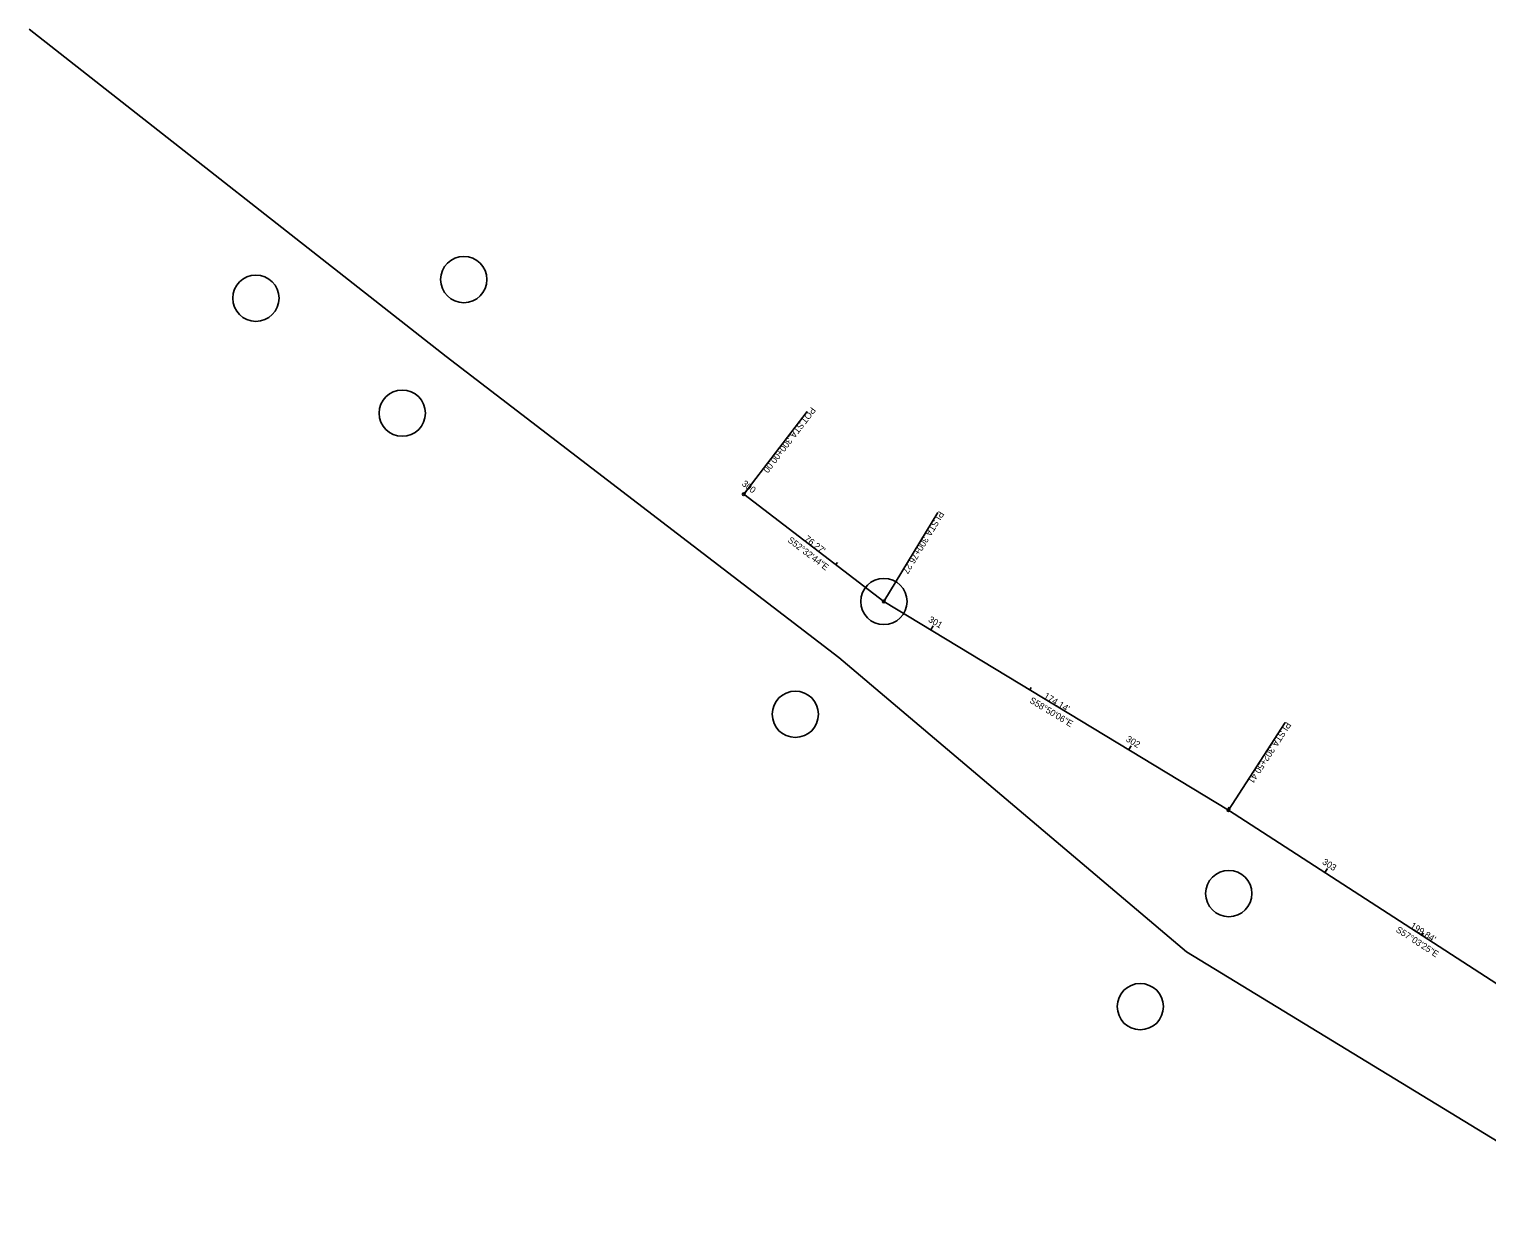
# Model space of a CAD drawing. Extents: x 1439083 to 1441301, y 421605 to 422589.
# Drawn here: x 1439083 to 1439714, y 422070 to 422589 of the extents above; entities that cross this region are included whole.
import ezdxf

# ---------------------------------------------------------------- set-up
doc = ezdxf.new("R2010")
doc.units = 0
for name, color, linetype in [('BD_X_Building', 7, 'Continuous'), ('DR_X_Cells', 7, 'Continuous'), ('GE_P_Alignment', 7, 'Continuous'), ('LT_X_Poles', 7, 'Continuous'), ('PV_X_Field_Drive', 7, 'Continuous'), ('RD_X_GR_Rt', 7, 'Continuous'), ('RD_X_RR_2', 7, 'Continuous'), ('VG_X_Tree_Line_Rt', 7, 'Continuous')]:
    doc.layers.add(name, color=color, linetype=linetype)

msp = doc.modelspace()

# ---------------------------------------------------------------- linework, layer by layer
at = {"layer": 'DR_X_Cells'}
for centre in [(1439181.48, 422472.43), (1439244.77, 422422.77), (1439414.68, 422292.61), (1439563.83, 422166.27)]:
    msp.add_circle(centre, 10, dxfattribs=at)
at = {"layer": 'GE_P_Alignment'}
for p, q in [((1439392.44, 422387.75), (1439452.98, 422341.37)), ((1439452.98, 422341.37), (1439601.99, 422251.25)), ((1439601.99, 422251.25), (1439769.7, 422142.58))]:
    msp.add_line(p, q, dxfattribs=at)
at = {"layer": 'LT_X_Poles'}
for p, q in [((1439083.45, 422588.73), (1439263.77, 422447.27)), ((1439263.77, 422447.27), (1439433.53, 422317.22)), ((1439433.53, 422317.22), (1439583.86, 422189.93)), ((1439583.86, 422189.93), (1439780.2, 422070.24))]:
    msp.add_line(p, q, dxfattribs=at)
at = {"layer": 'PV_X_Field_Drive'}
for p, q in [((1439392.44, 422387.75), (1439419.8, 422423.48)), ((1439452.98, 422341.37), (1439476.27, 422379.88)), ((1439601.99, 422251.25), (1439626.46, 422289.02))]:
    msp.add_line(p, q, dxfattribs=at)
for centre in [(1439392.44, 422387.75), (1439452.98, 422341.37), (1439601.99, 422251.25)]:
    msp.add_circle(centre, 0.6, dxfattribs=at)
at = {"layer": 'RD_X_GR_Rt'}
for p, q in [((1439392.44, 422387.75), (1439393.65, 422389.34)), ((1439432.13, 422357.35), (1439432.86, 422358.3)), ((1439473.29, 422329.09), (1439474.32, 422330.8)), ((1439516.07, 422303.22), (1439516.69, 422304.24)), ((1439558.86, 422277.34), (1439559.89, 422279.05)), ((1439601.64, 422251.46), (1439602.26, 422252.49)), ((1439643.61, 422224.29), (1439644.69, 422225.96)), ((1439685.57, 422197.1), (1439686.22, 422198.1))]:
    msp.add_line(p, q, dxfattribs=at)
at = {"layer": 'VG_X_Tree_Line_Rt'}
for centre in [(1439271.34, 422480.52), (1439452.98, 422341.37), (1439602.06, 422215.14)]:
    msp.add_circle(centre, 10, dxfattribs=at)

# ---------------------------------------------------------------- texts
at = {"layer": 'BD_X_Building'}
for s, rotation, p in [('S52°32\'44"E', 322.54557, (1439411.11, 422367.4)), ('S58°50\'06"E', 328.83509, (1439515.64, 422297.86)), ('S57°03\'25"E', 327.05688, (1439674.05, 422198.84))]:
    msp.add_text(s, height=2.8, rotation=rotation, dxfattribs=at).set_placement(p)
at = {"layer": 'PV_X_Field_Drive'}
for s, rotation, p in [('POT', 232.54557, (1439421.54, 422425.67)), (' STA. ', 232.54557, (1439417.16, 422419.96)), ('300+00.00', 232.54557, (1439411.41, 422412.45)), ('PI', 238.83509, (1439476.8, 422380.68)), (' STA. ', 238.83509, (1439475.05, 422377.78)), ('300+76.27', 238.83509, (1439470.16, 422369.69)), (' STA. ', 237.05688, (1439625.03, 422286.73)), ('PI', 237.05688, (1439626.88, 422289.58)), ('302+50.41', 237.05688, (1439619.89, 422278.8))]:
    msp.add_text(s, height=2.8, rotation=rotation, dxfattribs=at).set_placement(p)
at = {"layer": 'RD_X_GR_Rt'}
for s, rotation, p in [('300', 322.54557, (1439391.3, 422391.77)), ('301', 328.83509, (1439471.88, 422332.86)), ('302', 328.83509, (1439557.34, 422281.18)), ('303', 327.05688, (1439642.22, 422228.16))]:
    msp.add_text(s, height=2.8, rotation=rotation, dxfattribs=at).set_placement(p)
at = {"layer": 'RD_X_RR_2'}
for s, rotation, p in [("76.27'", 322.54557, (1439418.32, 422367.98)), ("174.14'", 328.83509, (1439521.78, 422299.78)), ("199.84'", 327.05688, (1439680.26, 422200.58))]:
    msp.add_text(s, height=2.8, rotation=rotation, dxfattribs=at).set_placement(p)

doc.saveas('drawing.dxf')
